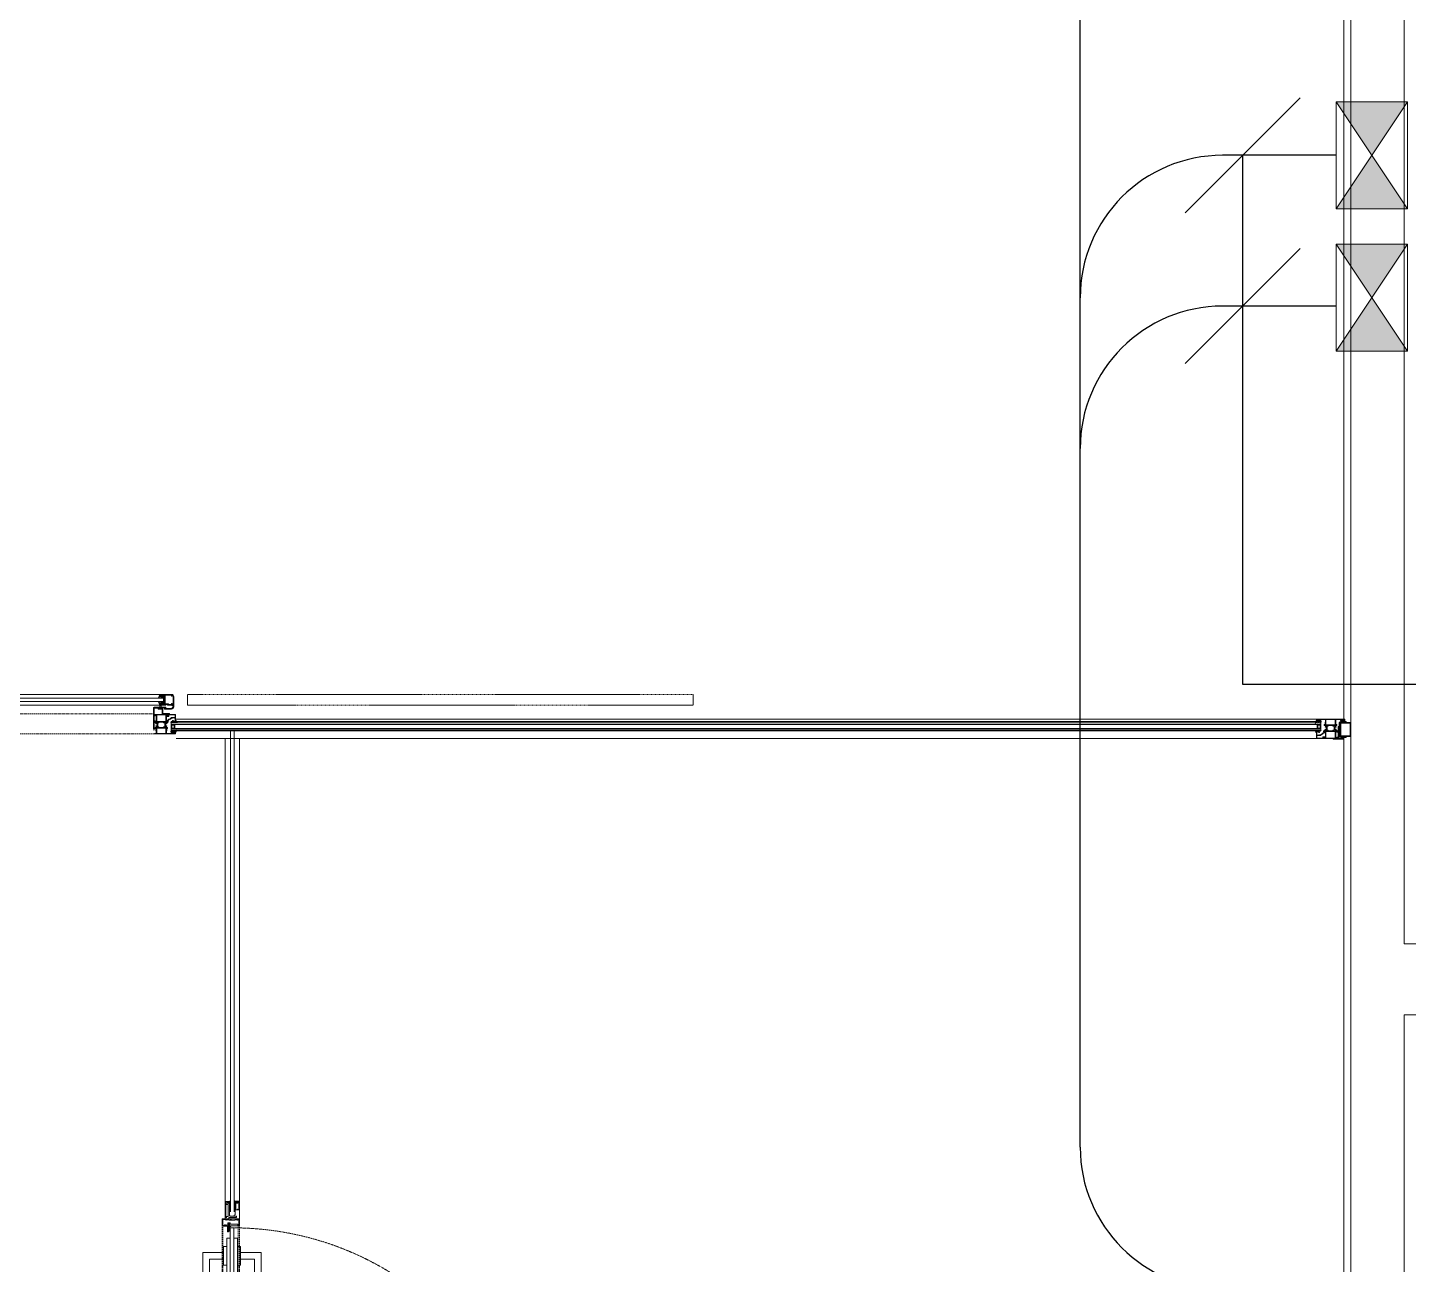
# Model space of a CAD drawing. Extents: x -2749 to 11890, y 0 to 8245.
# Drawn here: x 2418.5 to 2806.2, y 3065.8 to 3413.2 of the extents above; entities that cross this region are included whole.
import ezdxf
from ezdxf.xclip import XClip

# ---------------------------------------------------------------- set-up
doc = ezdxf.new("R2010")
doc.units = 0
doc.header["$MEASUREMENT"] = 0
doc.header["$XCLIPFRAME"] = 0
for name, pattern in [('DASHDOT', [1, 0.5, -0.25, 0, -0.25]), ('DOT2', [0.125, 0, -0.125]), ('HIDDEN', [0.375, 0.25, -0.125])]:
    doc.linetypes.add(name, pattern=pattern)
doc.layers.get('0').update_dxf_attribs({"color": 9, "lineweight": 9})
for name, color, linetype, lineweight in [('00', 9, 'Continuous', 9), ('06C', 9, 'Continuous', 9), ('06D', 9, 'Continuous', 9), ('07K', 8, 'Continuous', 9), ('10', 9, 'Continuous', 9), ('14', 9, 'Continuous', 9), ('15', 9, 'Continuous', 9), ('20', 9, 'DOT2', 9), ('E-MODÜL HATTI', 6, 'Continuous', 30), ('E-YAZI', 7, 'Continuous', 30), ('H-DAMPER', 1, 'Continuous', 13)]:
    doc.layers.add(name, color=color, linetype=linetype, lineweight=lineweight)
pattern_1 = [(225, (-622.74313, -4865.77492), (-0.0883883476, 0.0883883476), []), (135, (-622.74313, -4865.77492), (0.0883883476, 0.0883883476), [])]

# ---------------------------------------------------------------- blocks, each defined once
blk = doc.blocks.new('HHIMA10-DERECHA$0$JUHI08')
blk.add_lwpolyline([(27, 9.7, -0.414214), (26.8, 9.5), (26, 9.5), (26, 8.5), (27, 8.5), (26, 6), (26, 0), (23.5, -2.5), (22, -2.5), (21.5, -3), (21, -2.5), (20.5, -2.5), (20, -3), (19.5, -2.5), (19, -2.5), (18.5, -3), (18, -2.5), (17.5, -2.5), (17, -3), (16.5, -2.5), (14.3, -2.5, -0.377964), (11.7, -2.5), (7.5, -2.5), (7, -3), (6.5, -2.5), (2.5, -2.5), (0, 0), (0, 6), (-1, 8.5), (0, 8.5), (0, 9.5), (-0.8, 9.5, -0.414214), (-1, 9.7), (-1, 9.9, -0.339454), (0.1, 11.4), (7.1, 13.5, -1), (7.5, 12.1), (7.1, 12, 0.330788), (5, 9.2), (5, 7.5), (6.9, 5.6, -1), (6.2, 5), (5, 6.2), (5, 3.5), (6.9, 1.6, -1), (6.2, 1), (5, 2.2), (5, -1), (11.7, -1, 0.377964), (14.3, -1), (21, -1), (21, 2.2), (19.8, 1, -1), (19.1, 1.6), (21, 3.5), (21, 6.2), (19.8, 5, -1), (19.1, 5.6), (21, 7.5), (21, 9.2, 0.330788), (18.9, 12), (18.5, 12.1, -1), (18.9, 13.5), (25.9, 11.4, -0.339454), (27, 9.9)], format="xyb", close=True)
for points in [[(3.5, 8), (3.5, 11), (1.5, 10.5), (1.5, 8)], [(3.5, 3.8), (3.5, 6.8), (1.5, 6.8), (1.5, 3.8)], [(2.5, -0.5), (3.5, -0.5), (3.5, 2.5), (1.5, 2.5), (1.5, 0.5)], [(22.5, 11), (22.5, 8), (24.5, 8), (24.5, 10.5)], [(22.5, 6.8), (22.5, 3.8), (24.5, 3.8), (24.5, 6.8)], [(24.5, 0.5), (23.5, -0.5), (22.5, -0.5), (22.5, 2.5), (24.5, 2.5)]]:
    blk.add_lwpolyline(points, close=True)
blk = doc.blocks.new('AST55M13', base_point=(-120.6, -64.2))
at = {"linetype": 'Continuous'}
for points in [[(-120.6, -63.9), (-120.6, -24.599998), (-120.6, 14.700005, -0.414209), (-120.3, 15), (-115.899996, 15, -0.41421), (-115.6, 14.7), (-115.6, 12.699992, -0.41421), (-116.3, 12, -0.414214), (-116.6, 12.3), (-116.6, 13.1, 0.414214), (-117.1, 13.6), (-118.5, 13.6, 0.414214), (-119, 13.1), (-119, 6.399992, 0.414209), (-118.5, 5.9), (-117.099986, 5.9, 0.414205), (-116.6, 6.4), (-116.6, 7.20001, -0.414204), (-116.3, 7.5, -0.414214), (-115.6, 6.8), (-115.6, 3.7, -0.414214), (-116.1, 3.2), (-116.3, 3.2, -0.414214), (-116.6, 3.5), (-116.6, 4.2, 0.414214), (-116.9, 4.5), (-119, 4.5), (-119, -8.961104, 0.425432), (-117.96186, -9.960376), (-105.788552, -9.511013, 0.403077), (-105.5, -9.211232), (-105.5, -8, -0.414214), (-104.3, -6.8), (-103.392821, -6.8, -0.372826), (-102.403076, -7.657148, -0.456845), (-102.7, -8), (-104, -8, 0.414214), (-104.3, -8.3), (-104.3, -9.700012, 0.414202), (-104, -10), (-100.946604, -10), (-98.338437, -9.302068, -0.70008), (-97.584089, -10.379782), (-97.709916, -10.559482), (-99.43897, -12.27067, -0.607471), (-100.039661, -12.112259, 0.283637), (-100.258255, -11.885421), (-102.095283, -11.393179, 1.229391), (-102.4, -11.895399), (-102.4, -16.105016, 0.585524), (-101.943697, -16.361081), (-100.001669, -15.175658, -0.713652), (-99.56466, -15.537556), (-100.36784, -17.668029, -0.16709), (-100.492251, -17.818266), (-102.4, -18.982765), (-102.4, -30.217235), (-100.492251, -31.381734, -0.16709), (-100.36784, -31.531971), (-99.564658, -33.662449, -0.713657), (-100.001677, -34.024337), (-101.943707, -32.838913, 0.585511), (-102.4, -33.094985), (-102.4, -37.304601, 1.229391), (-102.095283, -37.806821), (-100.258255, -37.314579, 0.283637), (-100.039661, -37.087741, -0.607471), (-99.43897, -36.92933), (-97.709916, -38.640518), (-97.584089, -38.820218, -0.700084), (-98.338445, -39.89793), (-100.946604, -39.2), (-104.000005, -39.2, 0.414209), (-104.3, -39.5), (-104.3, -40.900004, 0.41421), (-104, -41.2), (-102.699997, -41.2, -0.456841), (-102.403076, -41.542851, -0.372826), (-103.39282, -42.4), (-104.3, -42.4, -0.414214), (-105.5, -41.2), (-105.5, -39.988768, 0.403083), (-105.788558, -39.688986), (-117.96186, -39.239624, 0.425432), (-119, -40.238896), (-119, -53.7), (-116.9, -53.7, 0.414214), (-116.6, -53.4), (-116.6, -52.69999, -0.414204), (-116.3, -52.4), (-116.09999, -52.4, -0.414208), (-115.6, -52.9), (-115.6, -56.000007, -0.414213), (-116.300007, -56.7, -0.414207), (-116.6, -56.4), (-116.6, -55.599986, 0.414205), (-117.1, -55.1), (-118.500008, -55.1, 0.414209), (-119, -55.6), (-119, -62.3, 0.414214), (-118.5, -62.8), (-117.1, -62.8, 0.414214), (-116.6, -62.3), (-116.6, -61.499993, -0.414207), (-116.3, -61.2, -0.414214), (-115.6, -61.9), (-115.6, -63.900008, -0.414206), (-115.9, -64.2), (-120.300006, -64.2, -0.414208), (-120.6, -63.9)], [(-99.249717, -12.903653), (-90.785616, -12.903653, 0.131652), (-90.285616, -12.769679), (-88.422218, -11.693846, -0.131652), (-88.272218, -11.653653), (-88.017666, -11.653653, -0.414214), (-87.717666, -11.953653), (-87.717666, -15.553653, -0.414214), (-88.017666, -15.853653), (-88.272218, -15.853653, -0.131646), (-88.422211, -15.813465), (-90.285616, -14.737628, 0.131652), (-90.785616, -14.603653), (-99.249717, -14.603653, 0.131652), (-99.749717, -14.737628), (-101.613115, -15.813461, -0.131646), (-101.763107, -15.853653), (-102.017666, -15.853653, -0.414205), (-102.317666, -15.553662), (-102.317666, -11.953653, -0.414205), (-102.017675, -11.653653), (-101.763115, -11.653653, -0.131652), (-101.613115, -11.693846), (-99.749717, -12.769679, 0.131652), (-99.249717, -12.903653)], [(-99.249717, -36.296347), (-90.785616, -36.296347, -0.131652), (-90.285616, -36.430321), (-88.422218, -37.506154, 0.131643), (-88.272229, -37.546347), (-88.017666, -37.546347, 0.414214), (-87.717666, -37.246347), (-87.717666, -33.646347, 0.414214), (-88.017666, -33.346347), (-88.272218, -33.346347, 0.131652), (-88.422218, -33.386539), (-90.285616, -34.462372, -0.131652), (-90.785616, -34.596347), (-99.249717, -34.596347, -0.131652), (-99.749717, -34.462372), (-101.613115, -33.386539, 0.131652), (-101.763115, -33.346347), (-102.017666, -33.346347, 0.414205), (-102.317666, -33.646338), (-102.317666, -37.246347, 0.414205), (-102.017675, -37.546347), (-101.763115, -37.546347, 0.131649), (-101.613118, -37.506156), (-99.749717, -36.430321, -0.131652), (-99.249717, -36.296347)], [(-85.3, -10), (-81.1, -10), (-76.9, -10), (-76.6, -10.3), (-76.3, -10), (-67.9, -10, 0.414205), (-67.6, -9.700009), (-67.6, -8.491608, -0.365977), (-67.35, -8.195804, 0.365977), (-67.1, -7.9), (-67.1, -6.8, 0.414195), (-67.399981, -6.5), (-68.3, -6.5, 0.36597), (-68.595803, -6.749993, -0.366034), (-68.89166, -7), (-69.3, -7, -0.414202), (-69.6, -6.700012), (-69.6, -6.5, -0.414214), (-68.1, -5), (-65.9, -5, -0.414207), (-65.6, -5.299994), (-65.6, -43.9, -0.414201), (-65.899987, -44.2), (-68.1, -44.2, -0.414214), (-69.6, -42.7), (-69.6, -42.5, -0.414207), (-69.300007, -42.2), (-68.891668, -42.2, -0.366034), (-68.595804, -42.45, 0.365977), (-68.3, -42.7), (-67.4, -42.7, 0.414206), (-67.1, -42.400008), (-67.1, -41.3, 0.365977), (-67.35, -41.004196, -0.365977), (-67.6, -40.708392), (-67.6, -39.5, 0.4142), (-67.899986, -39.2), (-76.3, -39.2), (-76.6, -38.9), (-76.9, -39.2), (-85.3, -39.2, 0.4142), (-85.6, -39.499986), (-85.6, -40.708392, -0.365977), (-85.85, -41.004196, 0.365977), (-86.1, -41.3), (-86.1, -42.4, 0.414199), (-85.800015, -42.7), (-84.9, -42.7, 0.365977), (-84.604196, -42.45, -0.366034), (-84.308332, -42.2), (-83.9, -42.2, -0.414214), (-83.6, -42.5), (-83.6, -42.7, -0.414214), (-85.1, -44.2), (-86.8, -44.2, -0.414214), (-87.6, -43.4), (-87.6, -42.7, 0.414205), (-87.899991, -42.4), (-88.10718, -42.4, -0.372825), (-89.096923, -41.542857, -0.45685), (-88.8, -41.2), (-87.9, -41.2, 0.414198), (-87.6, -40.900016), (-87.6, -39.5, 0.414214), (-87.9, -39.2), (-89.053396, -39.2), (-91.661555, -39.89793, -0.700084), (-92.415911, -38.820218), (-92.290084, -38.640518), (-90.56103, -36.92933, -0.607471), (-89.960339, -37.087741, 0.283637), (-89.741745, -37.314579), (-87.904717, -37.806821, 1.229391), (-87.6, -37.304601), (-87.6, -33.094984, 0.585516), (-88.056297, -32.838916), (-89.998323, -34.024337, -0.713656), (-90.435343, -33.66245), (-89.63216, -31.531971, -0.241095), (-89.507749, -31.381734), (-87.6, -30.217235), (-87.6, -18.982765), (-89.507749, -17.818266, -0.167084), (-89.632158, -17.668036), (-90.43534, -15.537556, -0.713656), (-89.998329, -15.17566), (-88.056303, -16.361081, 0.585518), (-87.6, -16.105021), (-87.6, -11.895399, 1.229391), (-87.904717, -11.393179), (-89.741745, -11.885421, 0.283637), (-89.960339, -12.112259, -0.607471), (-90.56103, -12.27067), (-92.290084, -10.559482), (-92.415911, -10.379782, -0.700084), (-91.661555, -9.30207), (-89.053396, -10), (-87.9, -10, 0.414206), (-87.6, -9.700008), (-87.6, -8.3, 0.414206), (-87.899992, -8), (-88.8, -8, -0.456844), (-89.096924, -7.657149, -0.372825), (-88.107186, -6.8), (-87.9, -6.8, 0.414214), (-87.6, -6.5), (-87.6, -5.800024, -0.414222), (-86.8, -5), (-85.1, -5, -0.414214), (-83.6, -6.5), (-83.6, -6.7, -0.414201), (-83.899987, -7), (-84.308332, -7, -0.366034), (-84.604196, -6.75, 0.365977), (-84.9, -6.5), (-85.8, -6.5, 0.414199), (-86.1, -6.799985), (-86.1, -7.9, 0.365977), (-85.85, -8.195804, -0.365977), (-85.6, -8.491608), (-85.6, -9.7, 0.414214), (-85.3, -10)]]:
    blk.add_lwpolyline(points, format="xyb", close=True, dxfattribs=at)
for points in [[(-119, -24.6), (-119, -37.6), (-104.1, -37.6), (-104.1, -11.6), (-119, -11.6), (-119, -24.6)], [(-76.55, -11.6), (-85.9, -11.6), (-85.9, -37.6), (-67.2, -37.6), (-67.2, -11.6), (-76.55, -11.6)]]:
    blk.add_lwpolyline(points, close=True, dxfattribs=at)
blk = doc.blocks.new('AS25G13', base_point=(534.475891, 569.218076))
at = {"linetype": 'Continuous'}
blk.add_lwpolyline([(554.475892, 593.818076), (554.475892, 574.618076, -0.414213), (554.175891, 574.318077), (553.575892, 574.318076, -0.414213), (553.275891, 574.618077), (553.275892, 574.818076), (550.275892, 574.818076), (550.275892, 572.118076), (550.625892, 571.916004, -0.414213), (550.735699, 571.506195), (549.749855, 569.798664, -0.767327), (549.075893, 569.979252), (549.075892, 575.018076, -0.414213), (550.075891, 576.018077), (552.775892, 576.018076, 0.414213), (553.275892, 576.518077), (553.275892, 592.418076, 0.414213), (552.775892, 592.918077), (546.871944, 592.918076, 0.414213), (545.871944, 591.918078), (545.871944, 584.702506, -0.236642), (544.585327, 582.137556, 0.18958), (541.498237, 577.158525, -0.197358), (540.185462, 575.110574), (538.643454, 574.030849, 0.244575), (537.875891, 572.556375), (537.875892, 569.763782, -0.767327), (536.857591, 569.490929), (535.716084, 571.468076, -0.577351), (535.975892, 571.918076), (536.675892, 571.918076), (536.675892, 572.556375, -0.244575), (537.955162, 575.013831), (539.49717, 576.093557, 0.197358), (540.317654, 577.373526, -0.18958), (543.867808, 583.099413, 0.236642), (544.671943, 584.702506), (544.671944, 585.818076, 0.414213), (544.371944, 586.118076), (543.971944, 586.118076, -0.414213), (543.671943, 586.418077), (543.671944, 586.818076, -0.414213), (543.971944, 587.118076), (544.171944, 587.118076, 0.414213), (544.671944, 587.618077), (544.671944, 591.918076, 0.414213), (543.671945, 592.918077), (536.175892, 592.918076, 0.41421), (535.675892, 592.418082), (535.675892, 591.901674, 0.127549), (535.764127, 591.561462, -0.098841), (537.104101, 587.384163, 0.366972), (537.386354, 587.117731, -0.399303), (537.671943, 586.818828), (537.671944, 586.418076, -0.414213), (537.371943, 586.118077), (536.46398, 586.118076, -0.400156), (535.964546, 586.594267, 0.114883), (534.725891, 590.959305, -0.126996), (534.475891, 591.927552), (534.475892, 593.818076, -0.414213), (534.775892, 594.118076), (554.175892, 594.118076, -0.414213), (554.475892, 593.818076)], format="xyb", close=True, dxfattribs=at)
blk = doc.blocks.new('AS01_16_02', base_point=(27.384856, 2.668764))
at = {"color": 0, "linetype": 'Continuous'}
for points in [[(21.277248, -1.392543, -0.892559), (21.744295, -0.515583), (24.521509, -1.857477, 0.502534), (24.860099, -2.298316, 0.502534), (25.184856, -1.847189), (25.184856, 1.7, 0.155072), (24.261958, 3.275501), (20.430427, 5.552607, -0.865076), (21.019614, 6.583639), (28.412964, 3.675712, -0.696768), (28.399147, 3.019187), (27.721583, 2.785098, 0.319818), (27.384856, 2.312508), (27.384856, 0.05, 0.414214), (27.684856, -0.25), (28.08642, -0.25, 0.396012), (28.385833, 0.03125, -0.682513), (29.272546, 0.315748), (30.127622, -0.734156, -0.172553), (30.284856, -1.176202), (30.284856, -3.723798, -0.172553), (30.127622, -4.165844), (29.272546, -5.215748, -0.682513), (28.385833, -4.93125, 0.396012), (28.08642, -4.65), (27.684856, -4.65, 0.414214), (27.384856, -4.95), (27.384856, -10.2, -0.414214), (27.084856, -10.5), (25.297074, -10.5, -0.18412), (24.964264, -10.373145), (21.227908, -7.040675, -0.881574), (21.79023, -6.223317), (24.51762, -8.055238, 1.121155), (25.184856, -8.202566), (25.184856, -4.921445, 0.698065), (24.633969, -4.152563), (21.277248, -1.392543)], [(27.72879, -3.456066, 0.198912), (27.834856, -3.5), (28.734856, -3.5, 0.414214), (28.884856, -3.35), (28.884856, -1.55, 0.414214), (28.734856, -1.4), (27.834856, -1.4, 0.414214), (27.684856, -1.55), (27.684856, -3.35, 0.198912), (27.72879, -3.456066)]]:
    blk.add_lwpolyline(points, format="xyb", close=True, dxfattribs=at)
blk = doc.blocks.new('p-kayar kapı tek kanat')
at = {"linetype": 'Continuous'}
for p, q in [((-740.33, -7.75), (-740.29, -7.75)), ((-740.18, -7.84), (-740.29, -7.75)), ((-748.14, -10.99), (-748.05, -10.89)), ((-748.04, -10.99), (-748.13, -10.89)), ((-748.08, -11.14), (-748.08, -11.14)), ((-748.03, -11.21), (-748.08, -11.15)), ((-747.98, -11.03), (-747.84, -10.89)), ((-747.78, -11.24), (-747.97, -11.06)), ((-747.95, -11.22), (-747.85, -11.12)), ((-747.83, -10.98), (-747.92, -10.89)), ((-747.81, -10.66), (-747.74, -10.58)), ((-747.71, -10.68), (-747.81, -10.58)), ((-747.76, -11.24), (-747.41, -10.89)), ((-747.71, -10.98), (-747.62, -10.89)), ((-747.55, -11.05), (-747.71, -10.89)), ((-747.59, -11.23), (-747.68, -11.13)), ((-747.63, -10.68), (-747.54, -10.59)), ((-747.48, -10.69), (-747.59, -10.59)), ((-747.52, -11.21), (-747.45, -11.14)), ((-747.41, -10.98), (-747.5, -10.89)), ((-747.43, -11.17), (-747.46, -11.14)), ((-747.43, -10.7), (-747.33, -10.6)), ((-747.18, -10.79), (-747.36, -10.6)), ((-747.23, -10.94), (-747.31, -10.86)), ((-747.29, -10.77), (-747.2, -10.68)), ((-747.28, -10.97), (-747.19, -10.88)), ((-741.54, -8.35), (-741.61, -8.29)), ((-741.6, -8.4), (-741.61, -8.4)), ((-741.41, -8.83), (-741.56, -8.98)), ((-741.56, -8.98), (-741.56, -9.82)), ((-741.56, -9.82), (-741.41, -9.97)), ((-741.39, -8.29), (-741.5, -8.19)), ((-741.42, -8.3), (-741.09, -8)), ((-740.56, -8.83), (-741.41, -8.83)), ((-741.31, -8.98), (-741.41, -9.08)), ((-741.41, -9.08), (-741.41, -9.72)), ((-741.41, -9.72), (-741.31, -9.82)), ((-741.41, -9.97), (-740.56, -9.97)), ((-741.21, -8.26), (-741.38, -8.11)), ((-740.71, -8.98), (-741.31, -8.98)), ((-741.31, -9.82), (-740.71, -9.82)), ((-741.02, -8.25), (-741.24, -8.04)), ((-741.16, -8.26), (-740.83, -7.96)), ((-740.81, -8.24), (-741.08, -7.99)), ((-740.93, -8.24), (-740.67, -8)), ((-740.59, -8.24), (-740.91, -7.96)), ((-740.72, -7.98), (-740.7, -7.99)), ((-740.72, -8.24), (-740.46, -8)), ((-740.71, -9.82), (-740.71, -8.98)), ((-740.7, -7.99), (-740.7, -7.99)), ((-740.36, -8.27), (-740.65, -8)), ((-740.65, -8), (-740.39, -8)), ((-740.56, -9.97), (-740.56, -8.83)), ((-740.52, -8.25), (-740.16, -7.92)), ((-740.1, -8.31), (-740.44, -8)), ((-740.36, -7.97), (-740.36, -7.77)), ((-740.36, -7.91), (-740.21, -7.78)), ((-739.82, -8.37), (-740.36, -7.88)), ((-740.33, -8.27), (-740.09, -8.05)), ((-740.15, -8.3), (-740, -8.16)), ((-739.97, -8.33), (-739.89, -8.25)), ((-739.81, -8.37), (-739.76, -8.33)), ((-420.47, -10.43), (-420.52, -10.47)), ((-420.46, -10.43), (-419.92, -10.92)), ((-420.31, -10.47), (-420.39, -10.55)), ((-420.13, -10.5), (-420.28, -10.64)), ((-419.95, -10.53), (-420.19, -10.75)), ((-420.18, -10.49), (-419.84, -10.8)), ((-419.76, -10.55), (-420.12, -10.88)), ((-420.09, -10.96), (-419.99, -11.05)), ((-419.92, -10.89), (-420.07, -11.02)), ((-419.95, -11.05), (-419.99, -11.05)), ((-419.92, -10.53), (-419.63, -10.8)), ((-419.92, -10.83), (-419.92, -11.03)), ((-419.63, -10.8), (-419.89, -10.8)), ((-419.56, -10.56), (-419.82, -10.8)), ((-418.87, -8.83), (-419.72, -8.83)), ((-419.72, -8.83), (-419.72, -9.97)), ((-419.72, -9.97), (-418.87, -9.97)), ((-419.69, -10.56), (-419.37, -10.84)), ((-419.35, -10.56), (-419.61, -10.8)), ((-419.56, -10.82), (-419.58, -10.81)), ((-419.58, -10.81), (-419.58, -10.81)), ((-418.97, -8.98), (-419.57, -8.98)), ((-419.57, -8.98), (-419.57, -9.82)), ((-419.57, -9.82), (-418.97, -9.82)), ((-419.47, -10.56), (-419.2, -10.81)), ((-419.11, -10.54), (-419.45, -10.84)), ((-419.26, -10.55), (-419.04, -10.76)), ((-418.86, -10.5), (-419.19, -10.8)), ((-419.07, -10.54), (-418.9, -10.69)), ((-418.87, -9.08), (-418.97, -8.98)), ((-418.97, -9.82), (-418.87, -9.72)), ((-418.89, -10.51), (-418.78, -10.61)), ((-418.72, -8.98), (-418.87, -8.83)), ((-418.87, -9.72), (-418.87, -9.08)), ((-418.87, -9.97), (-418.72, -9.82)), ((-418.74, -10.45), (-418.67, -10.51)), ((-418.72, -9.82), (-418.72, -8.98)), ((-418.68, -10.4), (-418.67, -10.4))]:
    blk.add_line(p, q, dxfattribs=at)
for p, q in [((-415.8, -14.63), (-415.91, -15.26)), ((-415.91, -15.26), (-415.5, -15.26)), ((-415.5, -15.26), (-415.59, -14.63))]:
    blk.add_line(p, q)
for points in [[(-747.2, -6.61), (-748.5, -6.61), (-749.8, -6.61, 0.414213), (-750, -6.81), (-750, -10.31, 0.414213), (-749.8, -10.51), (-747.2, -10.51, 0.414213), (-747, -10.31), (-747, -6.81, 0.414213), (-747.2, -6.61)], [(-746.93, -10.27), (-746.93, -6.85, 0.414214), (-747.23, -6.55), (-748.71, -6.55), (-748.71, -6.35), (-747.23, -6.35, -0.414214), (-746.73, -6.85), (-746.73, -10.27, -0.414214), (-747.23, -10.77), (-748.71, -10.77), (-748.71, -10.57), (-747.23, -10.57, 0.414214), (-746.93, -10.27)], [(-746.67, -9.37), (-746.67, -6), (-747.87, -6), (-747.87, -6.27, -0.414213), (-747.9, -6.3), (-748.04, -6.3, -0.414213), (-748.07, -6.27), (-748.07, -5.83, -0.414213), (-748.04, -5.8), (-745.1, -5.8, -0.414213), (-745.07, -5.83), (-745.07, -5.97, -0.414213), (-745.1, -6), (-746.47, -6), (-746.47, -9.37, -0.414213), (-746.5, -9.4), (-746.64, -9.4, -0.414213), (-746.67, -9.37)], [(-747.36, -10.6), (-747.82, -10.58, 0.414214), (-747.85, -10.61, 0.349575), (-747.76, -10.67), (-747.39, -10.7, -1.237561), (-747.41, -10.89), (-747.78, -10.89), (-748.16, -10.9), (-748.14, -10.99), (-748.02, -10.99, -0.295285), (-747.96, -11.08), (-747.96, -11.14), (-748.08, -11.14), (-748.08, -11.19, 0.153771), (-747.43, -11.19), (-747.43, -11.14), (-747.55, -11.14), (-747.55, -11.08, -0.414213), (-747.45, -10.98), (-747.33, -10.98, 0.324726), (-747.19, -10.88), (-747.18, -10.78, 0.459445), (-747.36, -10.6)], [(-747.76, -10.98), (-747.7, -10.98, -0.41421), (-747.65, -11.03), (-747.65, -11.09, -0.396815), (-747.7, -11.14, -0.029546), (-747.82, -11.14, -0.396815), (-747.86, -11.09), (-747.86, -11.03, -0.414206), (-747.81, -10.98), (-747.76, -10.98)]]:
    blk.add_lwpolyline(points, format="xyb", close=True, dxfattribs=at)
blk.add_lwpolyline([(-748.5, -6.81), (-747.2, -6.81), (-747.2, -10.31), (-749.8, -10.31), (-749.8, -6.81), (-748.5, -6.81)], close=True, dxfattribs=at)
at = {"linetype": 'Continuous', "flags": 128}
blk.add_lwpolyline([(-415.5, -14.65), (-415.5, -14.8), (-414.05, -14.8, 0.414214), (-413.75, -14.5), (-413.75, -13.6), (-413.8, -13.55), (-413.75, -13.5), (-413.75, -10.65), (-413.8, -10.6), (-413.75, -10.55), (-413.75, -8.8), (-413.84, -8.48, 0.344151), (-413.93, -8.4), (-413.95, -8.4), (-413.95, -14.5, -0.414214), (-414.05, -14.6), (-415.05, -14.6), (-415.05, -14.4, 0.414214), (-415.15, -14.3), (-416.15, -14.3), (-416.15, -12.8), (-416.35, -12.8), (-416.35, -12.9), (-418.05, -12.9), (-418.05, -12.8), (-418.25, -12.8), (-418.25, -13.1), (-417.8, -13.1), (-417.75, -13.05), (-417.7, -13.1), (-416.35, -13.1), (-416.35, -14.65), (-417.25, -14.65), (-417.25, -14.8), (-415.9, -14.8), (-415.9, -14.65), (-416.15, -14.65), (-416.15, -14.52), (-415.25, -14.52), (-415.25, -14.65)], format="xyb", close=True, dxfattribs=at)
at = {"ltscale": 1000}
for points in [[(-415.45, -18.2), (-415.45, -18.4), (-418.85, -18.4, -0.414214), (-419.45, -17.8), (-419.45, -16.95), (-419.4, -16.9), (-419.45, -16.85), (-419.45, -15.85), (-419.4, -15.8), (-419.45, -15.75), (-419.45, -14.9, -0.414214), (-418.85, -14.3), (-416.93, -14.3, -1), (-416.93, -14.45), (-418.85, -14.45, 0.085164), (-419, -14.48), (-419, -14.7, -1), (-419.1, -14.7), (-419.1, -14.57, 0.63755), (-419.14, -14.56, 0.221337), (-419.3, -14.9), (-419.3, -15.3, 1), (-419.1, -15.3), (-419.1, -15.25, -1), (-419, -15.25), (-419, -15.3, 0.414214), (-418.9, -15.4), (-417.7, -15.4, -1), (-417.7, -15.5), (-417.8, -15.5, 1), (-417.8, -15.6), (-417.46, -15.6), (-417.43, -15.63), (-417.4, -15.6), (-417.05, -15.6, 1), (-417.05, -15.5), (-417.15, -15.5, -1), (-417.15, -15.4), (-415.45, -15.4), (-415.45, -15.6, -0.414214), (-415.55, -15.7), (-415.65, -15.7), (-415.65, -15.6, 0.414214), (-415.7, -15.55), (-416.15, -15.55), (-416.15, -15.6, -0.414214), (-416.25, -15.7), (-416.35, -15.7), (-416.35, -15.6, 0.414214), (-416.4, -15.55), (-416.8, -15.55, 0.414214), (-416.85, -15.6), (-416.85, -18.2, 0.414214), (-416.8, -18.25), (-416.4, -18.25, 0.414214), (-416.35, -18.2), (-416.35, -18.1), (-416.25, -18.1, -0.414214), (-416.15, -18.2), (-416.15, -18.25), (-415.7, -18.25, 0.414214), (-415.65, -18.2), (-415.65, -18.1), (-415.55, -18.1, -0.414214)], [(-419.18, -18.11, -0.196262), (-419.3, -17.8), (-419.3, -15.65, -0.414214), (-419.2, -15.55), (-419.1, -15.55, -0.414214), (-419, -15.65), (-419, -15.9), (-418.85, -15.9), (-418.85, -15.65, -0.414214), (-418.75, -15.55), (-418.05, -15.55, -0.414214), (-418, -15.6), (-418, -15.7, 0.414214), (-417.95, -15.75), (-417.1, -15.75, -0.414214), (-417, -15.85), (-417, -18.15, -0.414214), (-417.1, -18.25), (-418.75, -18.25, -0.414214), (-418.85, -18.15), (-418.85, -17.9), (-419, -17.9), (-419, -18.04, -0.671875)]]:
    blk.add_lwpolyline(points, format="xyb", close=True, dxfattribs=at)
blk.add_lwpolyline([(-416.03, -14.52), (-416.03, -14.63), (-415.38, -14.63), (-415.38, -14.52)], close=True)
at = {"linetype": 'Continuous', "extrusion": (0, 0, -1)}
for centre, major_axis, start_param, end_param in [((-740.33, -7.77), (0.03, 0), 3.141594, 4.712388), ((-740.29, -7.84), (-0.1, 0), 1.570969, 2.940045), ((-740.79, -8.96), (1.11, 0), 3.811733, 4.445523), ((-741.61, -8.35), (-0.05, 0), -1.570571, 0.325162), ((-741.61, -8.36), (-0.0382, 0), 3.770683, 4.441689), ((-741.3, -8.64), (-0.391, 0), 0.785447, 1.446401), ((-740.79, -11.15), (3.2, 0), 4.537008, 4.882121), ((-740.88, -8.44), (-0.529, 0), 1.168071, 1.875789), ((-740.65, -7.91), (0.1, 0), 1.57081, 2.088079), ((-740.39, -7.97), (0.03, 0), 0.000001, 1.570795), ((-740.7, -10.95), (-2.97, 0), 1.723745, 1.916715), ((-739.41, -7.67), (-0.8, 0), -1.226913, -0.20148), ((-739.69, -8.38), (-0.03, 0), 3.142043, 4.994373), ((-739.69, -8.38), (0.03, 0), -1.226975, -0.000032), ((-420.59, -10.42), (0.03, 0), 3.142043, 4.994373), ((-420.59, -10.42), (0.03, 0), 1.914618, 3.141561), ((-420.87, -11.13), (0.8, 0), -1.226913, -0.20148), ((-419.58, -7.85), (2.97, 0), 1.723745, 1.916715), ((-419.99, -10.96), (0.1, 0), 1.570969, 2.940045), ((-419.49, -7.65), (3.2, 0), 1.395415, 1.740528), ((-419.95, -11.03), (0.03, 0), 0.000001, 1.570795), ((-419.89, -10.83), (0.03, 0), 3.141594, 4.712388), ((-419.63, -10.89), (0.1, 0), -1.570782, -1.053513), ((-419.4, -10.36), (0.529, 0), 1.168071, 1.875789), ((-419.49, -9.84), (1.11, 0), 0.67014, 1.30393), ((-418.98, -10.16), (0.391, 0), 0.785447, 1.446401), ((-418.67, -10.44), (0.0382, 0), 3.770683, 4.441689), ((-418.67, -10.45), (0.05, 0), -1.570571, 0.325162)]:
    blk.add_ellipse(centre, major_axis=major_axis, ratio=0.909091, start_param=start_param, end_param=end_param, dxfattribs=at)
at = {"layer": '06D'}
for p, q in [((-409.19, -15.4), (-415.45, -15.4)), ((-349.28, -15.4), (-409.19, -15.4)), ((-409.25, -18.4), (-415.45, -18.4)), ((-349.28, -18.4), (-409.25, -18.4))]:
    blk.add_line(p, q, dxfattribs=at)
for points in [[(-740.39, -6), (-420.14, -6)], [(-420.14, -11.5), (-740.39, -11.5)]]:
    blk.add_lwpolyline(points, dxfattribs=at)
at = {"layer": '15'}
for p, q in [((-416.54, -16.39), (-416.54, -17.39)), ((-416.54, -16.39), (-408.91, -16.39)), ((-416.54, -17.39), (-408.63, -17.39)), ((-408.91, -16.39), (-348.17, -16.39)), ((-408.63, -17.39), (-348.17, -17.39))]:
    blk.add_line(p, q, dxfattribs=at)
for points in [[(-741.59, -8.8), (-418.72, -8.8), (-418.72, -8.2), (-741.59, -8.2)], [(-741.59, -10.8), (-741.59, -10), (-418.73, -10), (-418.73, -10.8)]]:
    blk.add_lwpolyline(points, close=True, dxfattribs=at)
for points in [[(-418.72, -8.5), (-741.59, -8.5)], [(-418.73, -10.4), (-741.59, -10.4)]]:
    blk.add_lwpolyline(points, dxfattribs=at)
at = {"layer": '20'}
for points in [[(-344.01, -7.3), (-414, -7.3)], [(-344.02, -13), (-414, -13)]]:
    blk.add_lwpolyline(points, dxfattribs=at)
at = {"layer": '20', "linetype": 'HIDDEN'}
blk.add_lwpolyline([(-423.35, -15.4), (-423.35, -18.4), (-565.31, -18.4), (-565.31, -15.4)], close=True, dxfattribs=at)
at = {"color": 4, "linetype": 'Continuous', "xscale": -0.1, "yscale": 0.1, "zscale": 0.1, "rotation": 270}
blk.add_blockref('AST55M13', (-748.28, -11.5), dxfattribs=at)
at = {"linetype": 'Continuous', "yscale": 0.1, "zscale": 0.1}
for name, p, xscale, rotation in [('AS25G13', (-742.85, -8), -0.1, 270), ('AS01_16_02', (-419.92, -7.8), 0.1, 90), ('AS01_16_02', (-740.36, -11), 0.1, 270), ('AS25G13', (-417.43, -10.8), -0.1, 90)]:
    blk.add_blockref(name, p, dxfattribs=dict(at, xscale=xscale, rotation=rotation))
at = {"color": 4, "linetype": 'Continuous'}
ref = blk.add_blockref('AST55M13', (-412, -7.3), dxfattribs=dict(at, xscale=-0.1, yscale=0.1, zscale=0.1, rotation=90))
XClip(ref).set_block_clipping_path([(-624.6563391438, -44.2), (-7.4508095327, 314.4518114409)])
at = {"extrusion": (0, 0, -1), "xscale": 0.1, "yscale": 0.1, "zscale": -0.1, "rotation": 90}
blk.add_blockref('HHIMA10-DERECHA$0$JUHI08', (416.55, -18.2), dxfattribs=at)
blk = doc.blocks.new('g-kapı kolu-p')
for points in [[(11.85, 8.21), (-0.95, 8.21), (-0.95, 2.41), (0.95, 2.41), (0.95, 6.31), (11.85, 6.31), (11.85, 8.21)], [(11.85, -8.21), (-0.95, -8.21), (-0.95, -2.41), (0.95, -2.41), (0.95, -6.31), (11.85, -6.31), (11.85, -8.21)]]:
    blk.add_lwpolyline(points)
for points in [[(-5, 0.5), (5, 0.5), (5, 1.5), (-5, 1.5)], [(-2.65, 1.5), (2.65, 1.5), (2.65, 2.41), (-2.65, 2.41)], [(-5, -1.5), (5, -1.5), (5, -0.5), (-5, -0.5)], [(-2.65, -1.5), (2.65, -1.5), (2.65, -2.41), (-2.65, -2.41)]]:
    blk.add_lwpolyline(points, close=True)
blk = doc.blocks.new('k-cambölme-kapı-p')
at = {"layer": '10'}
h = blk.add_hatch(dxfattribs=at)
h.set_pattern_fill('NET', color=256, angle=135, style=0)
h.set_pattern_definition([(135, (3753.7029, 560.85184), (-0.0883883476, -0.0883883476), []), (225, (3753.7029, 560.85184), (0.0883883476, -0.0883883476), [])])
h.paths.add_polyline_path([(2.08, -0.06), (2.08, 0.02), (2.07, 0.04), (2.05, 0.07), (2.01, 0.09), (1.98, 0.1), (1.97, 0.1), (1.97, -0.29), (1.94, -0.29), (1.94, -0.43), (1.88, -0.49), (1.67, -0.49), (1.82, -0.29), (1.73, -0.29), (1.53, -0.5), (1.44, -0.5), (1.62, -0.32), (1.62, -0.29), (1.51, -0.29), (1.34, -0.42), (1.32, -0.44), (1.3, -0.48), (1.29, -0.51), (1.26, -0.57), (1.26, -0.31), (1.32, -0.29), (1.23, -0.29), (1.23, -0.53), (1.23, -0.59), (1.24, -0.62), (1.26, -0.64), (3.47, -0.64), (3.47, -0.58), (3.38, -0.35), (3.38, -0.3), (3.42, -0.25), (3.42, -0.2), (3.38, -0.16), (2.73, -0.16), (2.74, -0.2), (2.91, -0.2, -1), (2.91, -0.25)])
h.paths.add_polyline_path([(2.05, -0.18), (2.05, -0.21), (2.08, -0.23), (2.11, -0.24), (2.15, -0.25), (2.95, -0.27), (2.92, -0.29), (2.55, -0.29), (2.54, -0.31), (2.52, -0.33), (2.5, -0.34), (2.48, -0.34), (2.46, -0.34), (2.44, -0.32), (2.42, -0.3), (2.08, -0.3), (1.99, -0.11), (1.99, -0.07), (2.05, -0.07)], flags=16)
h.paths.add_polyline_path([(2.41, -0.34), (2.51, -0.5), (2.08, -0.5), (2.08, -0.34)], flags=16)
h.paths.add_polyline_path([(2.55, -0.33), (2.89, -0.33), (2.94, -0.33), (3.28, -0.34, 0.166992), (3.34, -0.55), (2.72, -0.55), (2.55, -0.36)], flags=16)
h.paths.add_polyline_path([(3.02, -0.22), (3.02, -0.2), (3.33, -0.2, 0.10606), (3.29, -0.33), (3.01, -0.27)], flags=16)
h = blk.add_hatch(dxfattribs=at)
h.set_pattern_fill('NET', color=256, angle=135, style=0)
h.set_pattern_definition([(45, (474.94443, 2280.71206), (0.0883883476, -0.0883883476), []), (315, (474.94443, 2280.71206), (-0.0883883476, -0.0883883476), [])])
h.paths.add_polyline_path([(87.27, -0.16), (87.26, -0.2), (87.09, -0.2, 1), (87.09, -0.25), (87.92, -0.25), (87.92, -0.01), (87.93, 0.03), (87.96, 0.05), (88, 0.07), (88.03, 0.07), (88.03, -0.29), (88.06, -0.29), (88.06, -0.43), (88.12, -0.49), (88.33, -0.49), (88.18, -0.29), (88.27, -0.29), (88.47, -0.5), (88.56, -0.5), (88.38, -0.32), (88.38, -0.29), (88.49, -0.29), (88.66, -0.42), (88.68, -0.44), (88.7, -0.48), (88.71, -0.51), (88.74, -0.57), (88.74, -0.31), (88.68, -0.29), (88.77, -0.29), (88.77, -0.53), (88.77, -0.59), (88.76, -0.62), (88.74, -0.64), (86.53, -0.64), (86.53, -0.58), (86.62, -0.35), (86.62, -0.3), (86.58, -0.25), (86.58, -0.2), (86.62, -0.16)])
h.paths.add_polyline_path([(87.28, -0.55), (87.45, -0.36), (87.45, -0.33), (87.11, -0.33), (87.06, -0.33), (87.03, -0.31), (86.99, -0.27), (86.98, -0.22), (86.98, -0.2), (86.67, -0.2, -0.292264), (86.66, -0.55)], flags=16)
h.paths.add_polyline_path([(87.48, -0.51), (87.59, -0.51), (87.53, -0.43)], flags=16)
h.paths.add_polyline_path([(87.56, -0.4), (87.69, -0.5), (87.92, -0.5), (87.92, -0.34), (87.59, -0.34)], flags=16)
h.paths.add_polyline_path([(87.62, -0.53), (87.71, -0.62), (87.71, -0.53)], flags=16)
at = {"layer": '10', "linetype": 'DASHDOT', "ltscale": 0.05}
for points in [[(1.71, 2.14), (1.71, 4.9)], [(3.22, 3.63), (0.2, 3.63)], [(6.13, 1.44), (6.13, -0.55)]]:
    blk.add_lwpolyline(points, dxfattribs=at)
at = {"layer": '10'}
for points in [[(4.07, 1.27), (2.67, 3.99)], [(1.82, 2.27), (0.16, 2.27), (0.16, 2.03), (0.38, 2.03), (0.38, 1.92), (0.22, 1.92), (0.22, 1.16), (0.35, 1.16), (0.35, -0.41), (0.22, -0.41), (0.22, -1.23), (0.36, -1.23), (0.36, -1.38), (0.16, -1.38), (0.16, -2.24), (1.82, -2.24), (1.82, -1.72), (1.62, -1.72), (1.62, -1.58), (1.82, -1.58), (1.82, -1.37), (1.61, -1.37), (1.61, -1.24), (1.74, -1.24), (1.74, -0.85), (1.06, -0.85), (1.06, -0.13), (1.5, -0.13), (1.5, 1.92), (1.57, 2.03), (1.82, 2.03), (1.82, 2.27)], [(0.69, 3.63), (0.69, 2.44)], [(0.69, 2.27), (0.69, -0.24), (1.06, -0.24)], [(1.06, 2.44), (1.06, 2.86)], [(1.06, -0.13), (1.06, 2.27)], [(1.5, 1.92), (1.06, 1.92)], [(1.17, 1.92), (1.17, -0.13)], [(2.91, -0.25), (2.08, -0.06), (2.08, 0.02), (2.07, 0.04), (2.05, 0.07), (2.01, 0.09), (1.98, 0.1), (1.97, 0.1)], [(3.84, 0.88), (2.63, 3.22)], [(8.14, 0.88), (8.14, 1.27), (4.07, 1.27)], [(5.3, 0.88), (5.3, -0.16)], [(5.5, 1.27), (5.77, 0.97), (5.77, 0.88)], [(5.59, 0.88), (5.59, -0.16)], [(6.76, 1.27), (6.49, 0.97), (6.49, 0.88)], [(6.67, 0.88), (6.67, -0.16)], [(6.96, 0.88), (6.96, -0.16)], [(87.09, -0.25), (87.92, -0.25), (87.92, -0.01), (87.93, 0.03), (87.96, 0.05), (88, 0.07), (88.03, 0.07)], [(88.18, 2.27), (89.84, 2.27), (89.84, 2.03), (89.62, 2.03), (89.62, 1.92), (89.78, 1.92), (89.78, 1.16), (89.65, 1.16), (89.65, -0.41), (89.78, -0.41), (89.78, -1.23), (89.64, -1.23), (89.64, -1.38), (89.84, -1.38), (89.84, -2.24), (88.18, -2.24), (88.18, -1.72), (88.38, -1.72), (88.38, -1.58), (88.18, -1.58), (88.18, -1.37), (88.39, -1.37), (88.39, -1.24), (88.26, -1.24), (88.26, -0.85), (88.94, -0.85), (88.94, -0.13), (88.5, -0.13), (88.5, 1.92), (88.43, 2.03), (88.18, 2.03), (88.18, 2.27)], [(2.05, -0.89), (3.59, -0.89), (3.59, -0.64), (1.23, -0.64), (1.23, -0.29), (1.97, -0.29)], [(1.62, -0.29), (1.62, -0.32), (1.44, -0.5), (1.53, -0.5), (1.73, -0.29)], [(1.82, -0.29), (1.67, -0.49), (1.88, -0.49), (1.94, -0.43), (1.94, -0.29)], [(3.34, -0.55), (2.72, -0.55), (2.55, -0.36), (2.55, -0.33), (2.89, -0.33), (2.94, -0.33)], [(3.28, -0.34), (3.28, -0.34), (2.94, -0.33)], [(3.01, -0.27), (3.02, -0.22), (3.02, -0.2), (3.33, -0.2)], [(3.01, -0.27), (3.29, -0.33), (3.29, -0.33)], [(4.06, -0.16), (4.06, -0.55), (8.14, -0.55)], [(8.14, -0.55), (8.14, -0.16)], [(87.95, -0.89), (86.41, -0.89), (86.41, -0.64), (88.77, -0.64), (88.77, -0.29), (88.03, -0.29)], [(87.59, -0.51), (87.53, -0.43), (87.48, -0.51), (87.59, -0.51)], [(88.18, -0.29), (88.33, -0.49), (88.12, -0.49), (88.06, -0.43), (88.06, -0.29)], [(88.38, -0.29), (88.38, -0.32), (88.56, -0.5), (88.47, -0.5), (88.27, -0.29)]]:
    blk.add_lwpolyline(points, dxfattribs=at)
for points in [[(1.97, -0.29), (1.97, 2.13), (2.05, 2.13), (2.05, 2.28, 0.414214), (1.89, 2.44), (0.08, 2.44, 0.414214), (0, 2.36), (0, -2.36, 0.414214), (0.08, -2.44), (2.05, -2.44), (2.05, -2.25), (2.05, -2.23), (2.05, -2.23), (2.05, -2.23), (2.05, -2.23), (2.05, -2.23), (2.05, -0.89)], [(88.03, -0.29), (88.03, 2.13), (87.95, 2.13), (87.95, 2.28, -0.414214), (88.11, 2.44), (89.92, 2.44, -0.414214), (90, 2.36), (90, -2.36, -0.414214), (89.92, -2.44), (87.95, -2.44), (87.95, -2.25), (87.95, -2.23), (87.95, -2.23), (87.95, -2.23), (87.95, -2.23), (87.95, -2.23), (87.95, -0.89)], [(1.51, -0.29), (1.34, -0.42), (1.32, -0.44), (1.3, -0.48), (1.29, -0.51), (1.26, -0.57), (1.26, -0.31), (1.32, -0.29), (1.23, -0.29), (1.23, -0.53), (1.23, -0.59), (1.24, -0.62), (1.26, -0.64), (3.47, -0.64), (3.47, -0.58), (3.38, -0.35), (3.38, -0.3), (3.42, -0.25), (3.42, -0.2), (3.38, -0.16), (2.73, -0.16), (2.74, -0.2), (2.91, -0.2, -1), (2.91, -0.25, -1)], [(88.49, -0.29), (88.66, -0.42), (88.68, -0.44), (88.7, -0.48), (88.71, -0.51), (88.74, -0.57), (88.74, -0.31), (88.68, -0.29), (88.77, -0.29), (88.77, -0.53), (88.77, -0.59), (88.76, -0.62), (88.74, -0.64), (86.53, -0.64), (86.53, -0.58), (86.62, -0.35), (86.62, -0.3), (86.58, -0.25), (86.58, -0.2), (86.62, -0.16), (87.27, -0.16), (87.26, -0.2), (87.09, -0.2, 1), (87.09, -0.25, 1)], [(86.66, -0.55), (87.28, -0.55), (87.45, -0.36), (87.45, -0.33), (87.11, -0.33), (87.06, -0.33), (87.03, -0.31), (86.99, -0.27), (86.98, -0.22), (86.98, -0.2), (86.67, -0.2, 1)]]:
    blk.add_lwpolyline(points, format="xyb", dxfattribs=at)
for points in [[(1.99, -0.07), (2.05, -0.07), (2.05, -0.18), (2.05, -0.21), (2.08, -0.23), (2.11, -0.24), (2.15, -0.25), (2.95, -0.27), (2.92, -0.29), (2.55, -0.29), (2.54, -0.31), (2.52, -0.33), (2.5, -0.34), (2.48, -0.34), (2.46, -0.34), (2.44, -0.32), (2.42, -0.3), (2.08, -0.3), (1.99, -0.11)], [(2.08, -0.5), (2.08, -0.34), (2.41, -0.34), (2.51, -0.5), (2.51, -0.5)], [(87.92, -0.5), (87.92, -0.34), (87.59, -0.34), (87.56, -0.4), (87.69, -0.5)], [(87.62, -0.53), (87.71, -0.53), (87.71, -0.62)]]:
    blk.add_lwpolyline(points, close=True, dxfattribs=at)
blk.add_circle((1.71, 3.65), 1.02, dxfattribs=at)
for centre, start, end in [((3.6, -0.37), 176.143, 214.0649), ((3.6, -0.37), 148.8979, 173.1144), ((86.4, -0.37), 325.9351, 31.1021)]:
    blk.add_arc(centre, 0.322, start, end, dxfattribs=at)
at = {"layer": '15', "linetype": 'DOT2'}
blk.add_lwpolyline([(2.48, 0.36), (2.48, 85.36)], dxfattribs=at)
at = {"layer": '15'}
blk.add_lwpolyline([(2.58, 0.88), (87.42, 0.88), (87.52, 0.78), (87.52, -0.05), (87.42, -0.16), (2.58, -0.16), (2.58, -0.16), (2.48, -0.05), (2.48, 0.78), (2.58, 0.88)], dxfattribs=at)
at = {"layer": '15', "linetype": 'DOT2'}
blk.add_arc((2.48, 0.36), 85.04, 0, 90, dxfattribs=at)
at = {"layer": '20'}
for p, q in [((87.95, 2.43), (2.05, 2.43)), ((87.95, 2.13), (2.05, 2.13)), ((87.95, -2.23), (2.05, -2.23)), ((87.95, -2.44), (2.05, -2.44))]:
    blk.add_line(p, q, dxfattribs=at)
at = {"layer": '06C', "xscale": -1}
blk.add_blockref('g-kapı kolu-p', (79.64, 0.38), dxfattribs=at)
blk = doc.blocks.new('A$C6544144A')
h = blk.add_hatch(color=256)
h.paths.add_polyline_path([(15, 9.99), (0, 20), (0, 0)])
h.paths.add_polyline_path([(30, -0.01), (30, 19.99), (15, 9.99)])
for p, q in [((30, -0.01), (0, 20)), ((30, 19.99), (0, 0))]:
    blk.add_line(p, q)
blk.add_lwpolyline([(30, 19.99), (30, -0.01), (0, 0), (0, 20)], close=True)

msp = doc.modelspace()

# ---------------------------------------------------------------- hatches: boundary and pattern name
at = {"layer": '10'}
h = msp.add_hatch(dxfattribs=at)
h.set_pattern_fill('NET', color=256, angle=315, style=0)
h.set_pattern_definition(pattern_1)
h.paths.add_polyline_path([(2475.06, 3083.04), (2475.06, 3083.09), (2474.95, 3083.13), (2474.91, 3083.13), (2474.91, 3083.11), (2474.78, 3083.11), (2474.78, 3083.4), (2474.91, 3083.4), (2474.91, 3083.36), (2475.06, 3083.41), (2475.05, 3083.49), (2475.42, 3083.67), (2475.42, 3083.56), (2475.38, 3083.56), (2475.19, 3083.4, -0.2599), (2475.42, 3083.32), (2475.42, 3083.07, -0.382682)])
h.paths.add_polyline_path([(2475.18, 3083.28), (2475.18, 3083.09, 2.16717)], flags=16)
h = msp.add_hatch(dxfattribs=at)
h.set_pattern_fill('NET', color=256, angle=315, style=0)
h.set_pattern_definition([(225, (-626.47033, -4867.4849), (-0.0883883476, 0.0883883476), []), (135, (-626.47033, -4867.4849), (0.0883883476, 0.0883883476), [])])
h.paths.add_polyline_path([(2475.42, 3081.87), (2475.13, 3081.87), (2475.13, 3082.9), (2475.42, 3082.9)])
h = msp.add_hatch(dxfattribs=at)
h.set_pattern_fill('NET', color=256, angle=315, style=0)
h.set_pattern_definition(pattern_1)
h.paths.add_polyline_path([(2476.83, 3083.04), (2476.83, 3083.09), (2476.93, 3083.13), (2476.98, 3083.13), (2476.98, 3083.11), (2477.1, 3083.11), (2477.1, 3083.4), (2476.98, 3083.4), (2476.98, 3083.36), (2476.83, 3083.41), (2476.84, 3083.49), (2476.46, 3083.67), (2476.46, 3083.56), (2476.51, 3083.56), (2476.7, 3083.4, 0.2599), (2476.46, 3083.32), (2476.46, 3083.07, 0.382682)])
h.paths.add_polyline_path([(2476.7, 3083.28), (2476.7, 3083.09, -2.16717)], flags=16)
h = msp.add_hatch(dxfattribs=at)
h.set_pattern_fill('NET', color=256, angle=315, style=0)
h.set_pattern_definition([(225, (-626.47033, -4873.99405), (-0.0883883476, 0.0883883476), []), (135, (-626.47033, -4873.99405), (0.0883883476, 0.0883883476), [])])
h.paths.add_polyline_path([(2476.78, 3081.87), (2476.46, 3081.87), (2476.46, 3082.9), (2476.78, 3082.9)])

# ---------------------------------------------------------------- linework, layer by layer
at = {"layer": '00'}
msp.add_lwpolyline([(2815.06, 2710.87), (2790.06, 2710.87), (2790.06, 3615.87), (2805.06, 3615.87), (2805.06, 3505.87), (2875.06, 3505.87), (2875.06, 3490.87), (2805.06, 3490.87), (2805.06, 3155.87), (2875.06, 3155.87), (2875.06, 3135.87), (2805.06, 3135.87), (2805.06, 2920.87), (2875.06, 2920.87), (2875.06, 2905.87), (2805.06, 2905.87), (2805.06, 2725.87), (2815.06, 2725.87), (2815.06, 2710.87)], close=True, dxfattribs=at)
msp.add_lwpolyline([(2790.06, 3227.37), (2790.06, 2905.87)], dxfattribs=at)
at = {"layer": '06D'}
for p, q in [((2473.95, 3213.49), (2473.95, 3083.49)), ((2477.95, 3213.49), (2477.95, 3083.49))]:
    msp.add_line(p, q, dxfattribs=at)
at = {"layer": '10'}
for points in [[(2474.1, 3083.34), (2474.55, 3083.34), (2474.55, 3083.02), (2474.84, 3083.02), (2474.84, 3082.94), (2475.06, 3083.04), (2475.06, 3083.09), (2474.95, 3083.13), (2474.91, 3083.13), (2474.91, 3083.11), (2474.66, 3083.11), (2474.66, 3083.4), (2474.91, 3083.4), (2474.91, 3083.36), (2475.06, 3083.41), (2475.05, 3083.49), (2473.95, 3083.49), (2473.95, 3078.53)], [(2474.78, 3083.11), (2474.78, 3083.4)], [(2474.84, 3082.94), (2474.84, 3082.9), (2475.44, 3082.9)], [(2475.05, 3083.49), (2475.42, 3083.67)], [(2475.19, 3083.4), (2475.38, 3083.56), (2475.42, 3083.56)], [(2476.78, 3082.9), (2476.78, 3082.9), (2476.44, 3082.9)], [(2476.82, 3083.5), (2476.46, 3083.67)], [(2476.7, 3083.4), (2476.51, 3083.56), (2476.46, 3083.56)], [(2477.51, 3081.24), (2477.51, 3081.09), (2477.74, 3081.09), (2477.74, 3083.29), (2477.51, 3083.29), (2477.51, 3082.99), (2476.97, 3082.99), (2476.97, 3081.09)], [(2477.1, 3083.13), (2477.1, 3083.4)], [(2475.44, 3081.87), (2475.13, 3081.87)], [(2476.44, 3081.87), (2476.78, 3081.87)]]:
    msp.add_lwpolyline(points, dxfattribs=at)
for points in [[(2474.45, 3078.99), (2474.09, 3078.99), (2474.09, 3083.3), (2474.06, 3083.3, -0.561743), (2474.05, 3083.39, -0.595966), (2474.1, 3083.34, 2.204878)], [(2474.84, 3083.02), (2474.26, 3082.91, 0.833203), (2474.27, 3082.59, 0.447088)], [(2475.13, 3082.9), (2475.13, 3079.65, 0.414214), (2475.46, 3079.32), (2476.49, 3079.32)], [(2475.18, 3083.09), (2475.18, 3083.28, -1)], [(2476.7, 3083.09), (2476.7, 3083.28, 1)], [(2474.27, 3082.59), (2474.72, 3082.59, -0.414214), (2474.82, 3082.49), (2474.82, 3079.24), (2474.09, 3079.24)], [(2476.97, 3081.09), (2477.39, 3081.09), (2477.39, 3081.24, -1), (2477.51, 3081.24, 1)]]:
    msp.add_lwpolyline(points, format="xyb", dxfattribs=at)
msp.add_lwpolyline([(2474.97, 3078.6), (2475.49, 3078.6), (2475.49, 3078.42), (2475.63, 3078.42), (2475.63, 3078.6), (2477.27, 3078.6), (2477.27, 3078.42), (2477.71, 3078.42), (2477.71, 3078.54), (2477.95, 3078.54), (2477.95, 3083.5), (2476.82, 3083.5), (2476.82, 3083.4), (2477, 3083.35), (2477, 3083.4), (2477.38, 3083.4), (2477.38, 3083.13), (2476.83, 3083.13), (2476.83, 3082.97), (2476.78, 3082.94), (2476.78, 3079.69), (2476.49, 3079.62), (2476.49, 3079.32), (2477.09, 3079.32), (2477.09, 3079), (2474.97, 3079)], close=True, dxfattribs=at)
for centre, radius, start, end in [((2475.22, 3083.26), 0.273, 233.5711, 324.0262), ((2475.26, 3083.18), 0.125, 229.5402, 130.4598), ((2475.24, 3083.15), 0.253, 35.8742, 101.3324), ((2476.65, 3083.15), 0.253, 78.6676, 144.1258), ((2476.66, 3083.26), 0.273, 215.9738, 306.4289), ((2476.62, 3083.18), 0.125, 49.5402, 310.4598)]:
    msp.add_arc(centre, radius, start, end, dxfattribs=at)
at = {"layer": '14'}
for points in [[(2788.06, 3557.87), (2788.06, 3218.37)], [(2788.06, 3214.37), (2788.06, 2708.87), (2815.06, 2708.87)]]:
    msp.add_lwpolyline(points, dxfattribs=at)
at = {"layer": '15'}
for p, q in [((2475.44, 3080.5), (2475.44, 3215.69)), ((2476.44, 3080.5), (2476.44, 3215.69))]:
    msp.add_line(p, q, dxfattribs=at)
at = {"layer": 'E-MODÜL HATTI', "ltscale": 50}
for p, q in [((2714.05, 3098.72), (2714.05, 3539.96)), ((2785.95, 3377.37), (2754.05, 3377.37)), ((2785.95, 3335), (2754.05, 3335))]:
    msp.add_line(p, q, dxfattribs=at)
for centre, start, end in [((2754.05, 3337.37), 90, 180), ((2754.05, 3295), 90, 180), ((2754.05, 3098.72), 180, 270)]:
    msp.add_arc(centre, 40, start, end, dxfattribs=at)
at = {"layer": 'E-YAZI', "color": 3}
for p, q in [((2775.85, 3393.54), (2743.53, 3361.21)), ((2759.69, 3228.69), (2759.69, 3377.37)), ((2775.85, 3351.16), (2743.53, 3318.84)), ((2823.19, 3228.69), (2759.69, 3228.69))]:
    msp.add_line(p, q, dxfattribs=at)

# ---------------------------------------------------------------- block references
at = {"layer": '07K', "xscale": -1, "rotation": 270}
msp.add_blockref('k-cambölme-kapı-p', (2475.5, 2988.54), dxfattribs=at)
at = {"layer": '10', "rotation": 180}
msp.add_blockref('p-kayar kapı tek kanat', (2040.06, 3207.49), dxfattribs=at)
at = {"layer": 'H-DAMPER', "rotation": 270}
for p in [(2785.95, 3392.37), (2785.95, 3352.37)]:
    msp.add_blockref('A$C6544144A', p, dxfattribs=at)

doc.saveas('drawing.dxf')
